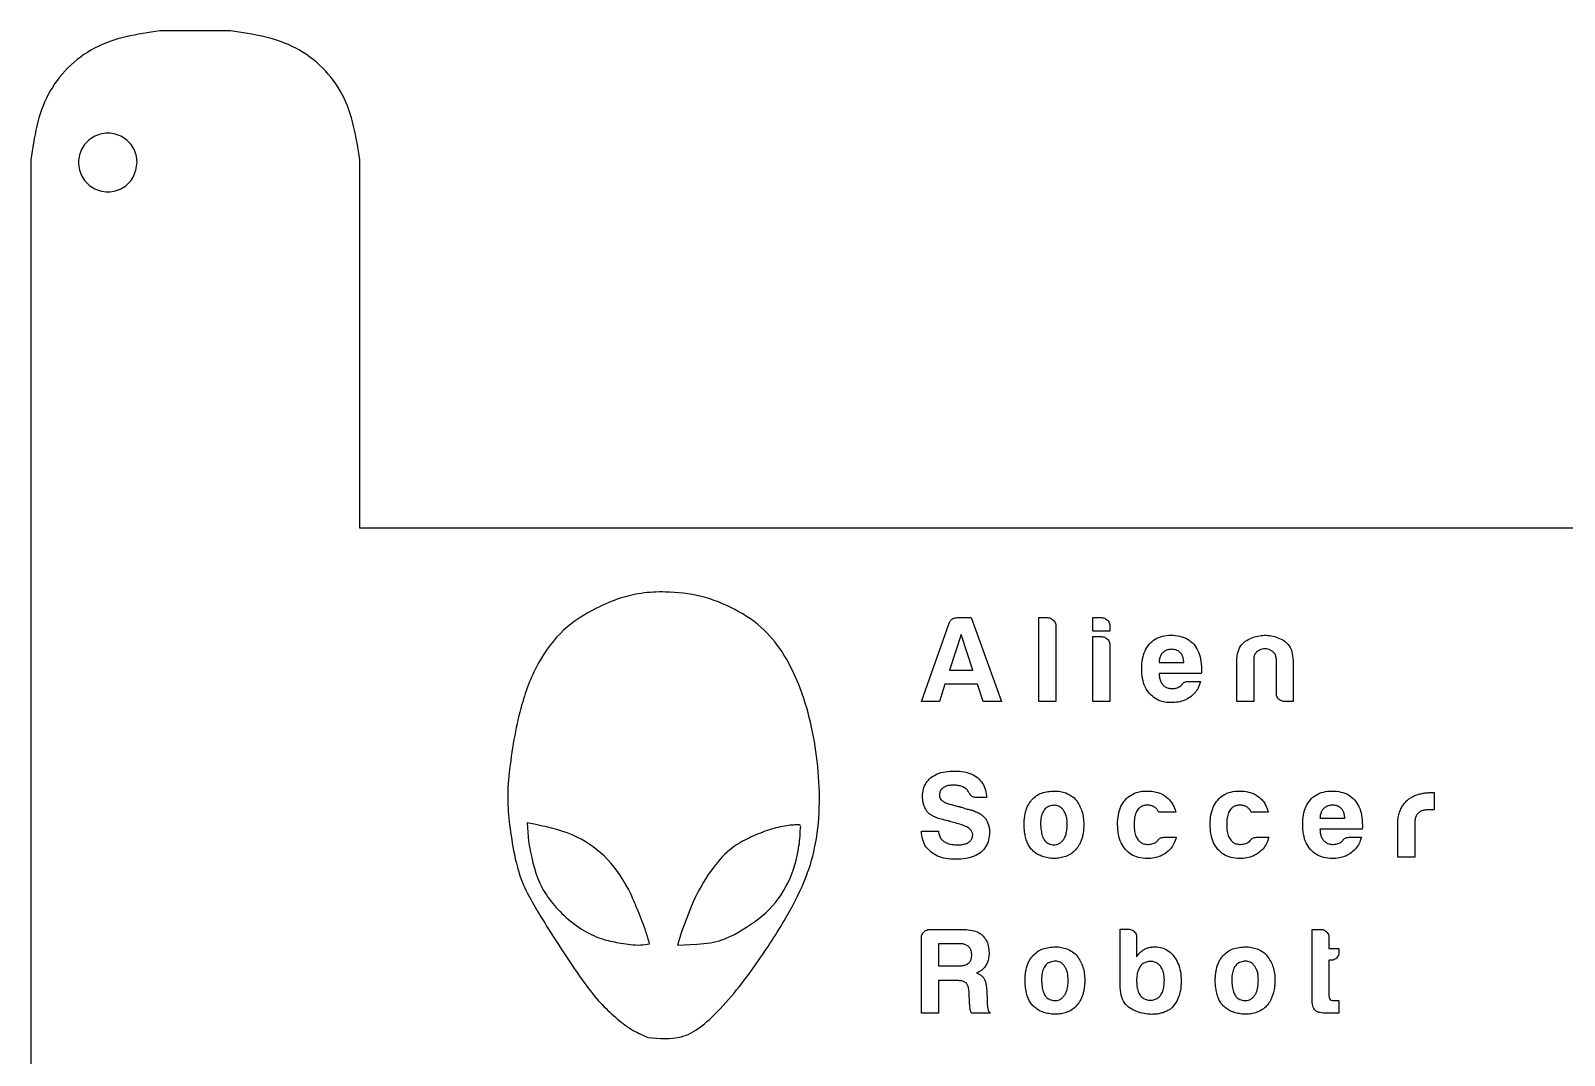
# Model space of a CAD drawing. Extents: x 0 to 191, y 0 to 98.
# Drawn here: x 0.1 to 95.5, y 34.1 to 97.8 of the extents above; entities that cross this region are included whole.
import ezdxf

# ---------------------------------------------------------------- set-up
doc = ezdxf.new("R2010")
doc.units = 0
doc.layers.add('Capa_1', color=7, linetype='CONTINUOUS')

msp = doc.modelspace()

# ---------------------------------------------------------------- linework, layer by layer
at = {"layer": 'Capa_1', "color": 7}
for p, q in [((12.525054, 97.844363), (8.105961, 97.844363)), ((8.105961, 97.844363), (8.105961, 97.844363)), ((0.071448, 89.810399), (0.071448, 8.105962)), ((20.559017, 66.87819), (20.559017, 89.810399)), ((6.698661, 89.640106), (6.698661, 89.640106)), ((170.53367, 66.87819), (20.559017, 66.87819)), ((57.761524, 61.304439), (58.610394, 61.304439)), ((57.761524, 61.304439), (57.761524, 61.304439)), ((58.610394, 61.304439), (60.505198, 56.089943)), ((62.825208, 61.304439), (63.37091, 61.304439)), ((62.825208, 56.089943), (62.825208, 61.304439)), ((62.825208, 61.304439), (62.825208, 61.304439)), ((66.191151, 61.304439), (66.736854, 61.304439)), ((66.191151, 60.470726), (66.191151, 61.304439)), ((66.191151, 61.304439), (66.191151, 61.304439)), ((55.518077, 56.089943), (57.246138, 60.955796)), ((58.00406, 60.258507), (57.276454, 58.045379)), ((58.731663, 58.045379), (58.00406, 60.258507)), ((58.00406, 60.258507), (58.00406, 60.258507)), ((63.886299, 60.804211), (63.886299, 56.089943)), ((67.252239, 60.470726), (66.191151, 60.470726)), ((67.252239, 60.789053), (67.252239, 60.470726)), ((66.191151, 60.12208), (66.736854, 60.12208)), ((66.191151, 56.089943), (66.191151, 60.12208)), ((66.191151, 60.12208), (66.191151, 60.12208)), ((67.252239, 59.606695), (67.252239, 56.089943)), ((70.315014, 58.51529), (71.861171, 58.51529)), ((70.315014, 58.51529), (70.315014, 58.51529)), ((75.15132, 56.089943), (75.15132, 58.454655)), ((76.212411, 58.666872), (76.212411, 56.089943)), ((77.622145, 56.605329), (77.622145, 58.666872)), ((78.668075, 58.454655), (78.668075, 56.089943)), ((57.276454, 58.045379), (58.731663, 58.045379)), ((72.937423, 57.833159), (70.315016, 57.833159)), ((72.134023, 57.332932), (72.891945, 57.332932)), ((72.134026, 57.332932), (72.134023, 57.332932)), ((56.988444, 57.166189), (56.654959, 56.089943)), ((59.019673, 57.166189), (56.988444, 57.166189)), ((59.368316, 56.089943), (59.019673, 57.166189)), ((77.622145, 56.605329), (77.622145, 56.605329)), ((56.654959, 56.089943), (55.518077, 56.089943)), ((60.505198, 56.089943), (59.368316, 56.089943)), ((63.886299, 56.089943), (62.825208, 56.089943)), ((67.252239, 56.089943), (66.191151, 56.089943)), ((76.212411, 56.089943), (75.15132, 56.089943)), ((78.668075, 56.089943), (78.137531, 56.089943)), ((78.668075, 56.089943), (78.668075, 56.089943)), ((58.473968, 50.420689), (58.473968, 50.420689)), ((59.580533, 50.102365), (58.974199, 50.102365)), ((87.445572, 50.420691), (87.445572, 49.344446)), ((63.234487, 49.420239), (63.234487, 49.420236)), ((71.360173, 49.192861), (70.299082, 49.192861)), ((77.121144, 49.192861), (76.060053, 49.192861)), ((80.3355, 48.813902), (81.88166, 48.813902)), ((80.3355, 48.813902), (80.3355, 48.813902)), ((87.445572, 49.344446), (87.096926, 49.344446)), ((31.521605, 48.427946), (30.988098, 48.522521)), ((30.988098, 48.522521), (31.067924, 47.378494)), ((55.518077, 48.010505), (56.579168, 48.010505)), ((55.518077, 48.010502), (55.518077, 48.010505)), ((57.352248, 48.601682), (57.321929, 48.616837)), ((82.957912, 48.13177), (80.335503, 48.13177)), ((85.171809, 46.388554), (85.171809, 48.34399)), ((86.232897, 48.465256), (86.232897, 46.388554)), ((70.632567, 47.631543), (71.390489, 47.631543)), ((70.632567, 47.631543), (70.632567, 47.631543)), ((76.393538, 47.631543), (77.15146, 47.631543)), ((76.393538, 47.631543), (76.393538, 47.631543)), ((82.154512, 47.631543), (82.912431, 47.631543)), ((82.154515, 47.631543), (82.154512, 47.631543)), ((62.506881, 46.752361), (62.506881, 46.752356)), ((86.232897, 46.388554), (85.171809, 46.388554)), ((85.171809, 46.388554), (85.171809, 46.388554)), ((40.594239, 41.757386), (40.343005, 40.908976)), ((43.840139, 41.556763), (43.840139, 41.556763)), ((55.518077, 36.687165), (55.518077, 41.355956)), ((56.063782, 41.901661), (58.049534, 41.901661)), ((67.888893, 38.44554), (67.888893, 41.916819)), ((67.888893, 41.916819), (68.404279, 41.916819)), ((68.919665, 41.401434), (68.919665, 40.188759)), ((68.919665, 41.401434), (68.919665, 41.401434)), ((79.85043, 37.445082), (79.85043, 41.901658)), ((79.85043, 41.901658), (80.396135, 41.901658)), ((80.896363, 41.386273), (80.896363, 40.704142)), ((38.602498, 41.000475), (38.602498, 41.000475)), ((40.343005, 40.908976), (41.563182, 40.980282)), ((57.913108, 41.007313), (56.594326, 41.007313)), ((56.594326, 41.007313), (56.594326, 39.627898)), ((80.896363, 40.704142), (81.517859, 40.704142)), ((81.517859, 40.704142), (81.517859, 40.491925)), ((56.594326, 39.627898), (57.852475, 39.627898)), ((56.594326, 39.627898), (56.594326, 39.627898)), ((63.29512, 39.71885), (63.29512, 39.718847)), ((75.135389, 39.71885), (75.135389, 39.718847)), ((81.002473, 39.976539), (80.896363, 39.976539)), ((80.896363, 39.976539), (80.896363, 37.733092)), ((57.731207, 38.718392), (56.594326, 38.718392)), ((56.594326, 38.718392), (56.594326, 36.687165)), ((70.647725, 38.73355), (70.647725, 38.73355)), ((58.519443, 37.338977), (58.504287, 37.899838)), ((59.595692, 38.051422), (59.626011, 37.429926)), ((81.199532, 37.475398), (81.517859, 37.475398)), ((81.517859, 37.475398), (81.517859, 36.687163)), ((56.594326, 36.687165), (55.518077, 36.687165)), ((55.518077, 36.687165), (55.518077, 36.687165)), ((59.823067, 36.687165), (58.640711, 36.687165)), ((62.567514, 37.050973), (62.567514, 37.050967)), ((74.407786, 37.050973), (74.407786, 37.050967)), ((81.517859, 36.687163), (81.517859, 36.687165)), ((38.491483, 35.175442), (38.491483, 35.175442))]:
    msp.add_line(p, q, dxfattribs=at)
for points, knots in [([(8.105961, 97.844363), (6.695918, 97.625136), (3.920787, 97.193672), (0.722255, 93.995528), (0.290712, 91.220416), (0.071448, 89.810399)], [0, 0, 0, 0, 4.205946, 8.277792, 12.483636, 12.483636, 12.483636, 12.483636]), ([(20.559017, 89.810399), (20.339798, 91.220406), (19.908353, 93.995446), (16.710101, 97.193698), (13.935061, 97.625144), (12.525054, 97.844363)], [0, 0, 0, 0, 4.205807, 8.277466, 12.483274, 12.483274, 12.483274, 12.483274]), ([(6.698661, 89.640106), (6.648539, 89.318632), (6.549781, 88.68522), (5.823777, 87.987907), (4.876705, 87.729448), (3.919804, 87.988115), (3.222704, 88.684407), (3.008648, 89.482072), (3.093534, 90.117319), (3.277609, 90.562391), (3.570676, 90.944476), (3.95282, 91.237517), (4.397631, 91.421757), (4.875043, 91.484787), (5.352503, 91.421758), (5.797171, 91.237513), (6.179841, 90.944492), (6.470949, 90.562335), (6.662292, 90.117529), (6.686504, 89.799687), (6.698661, 89.640106)], [0, 0, 0, 0, 0.953491, 1.878702, 2.832193, 3.785684, 4.710894, 5.664385, 6.141761, 6.615186, 7.092562, 7.569937, 8.043363, 8.520738, 8.998114, 9.471539, 9.948915, 10.42629, 10.899716, 11.377091, 11.377091, 11.377091, 11.377091]), ([(38.491483, 35.175442), (38.184864, 35.310819), (37.503712, 35.611556), (36.564406, 36.318475), (35.21423, 37.588599), (33.668722, 39.776101), (31.981077, 42.415967), (30.620465, 44.704649), (30.137127, 46.690399), (29.871618, 48.340625), (29.716986, 50.12054), (29.87783, 51.98836), (30.171713, 53.937563), (30.680144, 56.201339), (31.554817, 58.502765), (33.142119, 60.632612), (35.020202, 61.811225), (36.678002, 62.524318), (38.129867, 62.872437), (39.833857, 62.942521), (41.840503, 62.719684), (43.9472, 61.887308), (46.32438, 60.276289), (48.215663, 56.910614), (49.202154, 52.328357), (49.259755, 48.198499), (48.363143, 44.996711), (47.114617, 42.574078), (45.275022, 39.72695), (43.26347, 37.076757), (40.864435, 34.948182), (39.209812, 35.106647), (38.491483, 35.175442)], [0, 0, 0, 0, 1.002849, 2.227818, 3.501117, 6.556039, 10.203843, 12.949324, 14.453291, 16.299753, 17.968472, 19.795006, 21.90645, 23.881412, 26.749029, 29.234016, 31.69515, 33.299338, 34.640152, 36.145885, 38.397833, 40.640583, 42.88272, 46.883423, 51.792311, 56.911952, 59.059097, 61.702119, 65.061417, 69.171284, 71.891928, 73.979213, 73.979213, 73.979213, 73.979213]), ([(57.246138, 60.955796), (57.279768, 61.024564), (57.344159, 61.156235), (57.537761, 61.286718), (57.684517, 61.29834), (57.761524, 61.304439)], [0, 0, 0, 0, 0.226752, 0.434163, 0.663155, 0.663155, 0.663155, 0.663155]), ([(63.37091, 61.304439), (63.416267, 61.301322), (63.505504, 61.295188), (63.632668, 61.242073), (63.700244, 61.182992), (63.734715, 61.152855)], [0, 0, 0, 0, 0.135791, 0.267165, 0.403954, 0.403954, 0.403954, 0.403954]), ([(63.734715, 61.152855), (63.76491, 61.121322), (63.824481, 61.059112), (63.8774, 60.936155), (63.883277, 60.849016), (63.886299, 60.804211)], [0, 0, 0, 0, 0.130256, 0.25698, 0.391099, 0.391099, 0.391099, 0.391099]), ([(66.736854, 61.304439), (66.782292, 61.301404), (66.87169, 61.295433), (66.997651, 61.241116), (67.104415, 61.156615), (67.188916, 61.049851), (67.243233, 60.92389), (67.249204, 60.834492), (67.252239, 60.789053)], [0, 0, 0, 0, 0.13579, 0.267162, 0.403952, 0.540741, 0.672114, 0.807903, 0.807903, 0.807903, 0.807903]), ([(69.723834, 56.575013), (69.62546, 56.709232), (69.418926, 56.991022), (69.269039, 57.536994), (69.223273, 58.127405), (69.266604, 58.715236), (69.420499, 59.237609), (69.68833, 59.666385), (70.062359, 59.987591), (70.534833, 60.178998), (71.067205, 60.231075), (71.602054, 60.178592), (72.101335, 60.001537), (72.346989, 59.777328), (72.467508, 59.66733)], [0, 0, 0, 0, 0.49567, 1.040647, 1.66783, 2.269699, 2.798702, 3.285573, 3.765852, 4.252865, 4.790402, 5.354532, 5.858421, 6.343727, 6.343727, 6.343727, 6.343727]), ([(75.681867, 59.834073), (75.804849, 59.904325), (76.049227, 60.043923), (76.456761, 60.1727), (76.737654, 60.199507), (76.879381, 60.213032)], [0, 0, 0, 0, 0.424148, 0.842829, 1.269219, 1.269219, 1.269219, 1.269219]), ([(76.879381, 60.213032), (77.024613, 60.206068), (77.312026, 60.192287), (77.726974, 60.066621), (78.12246, 59.884212), (78.461842, 59.554399), (78.642716, 59.044704), (78.659021, 58.665305), (78.668075, 58.454655)], [0, 0, 0, 0, 0.434587, 0.860044, 1.291645, 1.732299, 2.238035, 2.869351, 2.869351, 2.869351, 2.869351]), ([(66.736854, 60.12208), (66.782292, 60.119045), (66.87169, 60.113074), (66.997651, 60.058758), (67.104416, 59.974259), (67.188916, 59.867495), (67.243233, 59.741533), (67.249204, 59.652133), (67.252239, 59.606695)], [0, 0, 0, 0, 0.13579, 0.267162, 0.40395, 0.54074, 0.672113, 0.807905, 0.807905, 0.807905, 0.807905]), ([(71.861171, 58.51529), (71.852045, 58.598973), (71.835165, 58.753762), (71.765141, 58.962077), (71.655961, 59.129589), (71.501211, 59.250153), (71.305635, 59.321116), (71.093143, 59.340722), (70.882167, 59.320448), (70.692942, 59.247741), (70.534075, 59.126776), (70.411756, 58.960318), (70.334704, 58.750287), (70.321845, 58.59682), (70.315014, 58.51529)], [0, 0, 0, 0, 0.25201, 0.466143, 0.652998, 0.843708, 1.043598, 1.268845, 1.479021, 1.674192, 1.868899, 2.070004, 2.285859, 2.530495, 2.530495, 2.530495, 2.530495]), ([(72.467508, 59.66733), (72.565759, 59.530766), (72.770812, 59.245752), (72.922134, 58.701093), (72.953023, 58.299926), (72.952563, 58.068397), (72.952582, 58.033027), (72.952575, 58.001587), (72.952585, 57.975199), (72.952562, 57.95499), (72.952651, 57.928587), (72.951613, 57.897088), (72.947841, 57.861036), (72.94054, 57.841502), (72.937423, 57.833159)], [0, 0, 0, 0, 0.501339, 1.046317, 1.666788, 1.705526, 1.740896, 1.772898, 1.799846, 1.820057, 1.833531, 1.879037, 1.914766, 1.941397, 1.941397, 1.941397, 1.941397]), ([(75.15132, 58.454655), (75.160459, 58.65879), (75.176929, 59.026652), (75.341595, 59.531689), (75.574021, 59.738235), (75.681867, 59.834073)], [0, 0, 0, 0, 0.614226, 1.106869, 1.533339, 1.533339, 1.533339, 1.533339]), ([(77.394767, 59.197419), (77.346707, 59.230791), (77.251635, 59.296809), (77.084284, 59.352263), (76.909797, 59.370087), (76.734719, 59.352706), (76.569104, 59.295079), (76.41865, 59.203547), (76.294668, 59.066922), (76.222938, 58.87887), (76.216094, 58.741039), (76.212411, 58.666872)], [0, 0, 0, 0, 0.174783, 0.345759, 0.5219, 0.69804, 0.869016, 1.0438, 1.221576, 1.412048, 1.633945, 1.633945, 1.633945, 1.633945]), ([(77.622145, 58.666872), (77.618041, 58.74094), (77.610381, 58.879179), (77.534245, 59.070748), (77.440517, 59.15587), (77.394767, 59.197419)], [0, 0, 0, 0, 0.222082, 0.414488, 0.597958, 0.597958, 0.597958, 0.597958]), ([(70.315016, 57.833159), (70.321994, 57.737408), (70.334891, 57.560407), (70.406075, 57.316442), (70.498947, 57.193421), (70.542392, 57.135873)], [0, 0, 0, 0, 0.288108, 0.532582, 0.747464, 0.747464, 0.747464, 0.747464]), ([(70.542392, 57.135873), (70.590686, 57.086961), (70.689387, 56.986997), (70.900815, 56.908169), (71.107513, 56.887658), (71.292781, 56.901109), (71.443841, 56.931994), (71.538009, 56.987131), (71.601742, 57.010114), (71.62739, 57.02555), (71.65272, 57.047841), (71.679375, 57.075199), (71.708722, 57.106191), (71.742082, 57.13244), (71.758244, 57.175894), (71.798113, 57.21378), (71.84845, 57.264354), (71.927214, 57.303535), (72.02524, 57.329048), (72.096217, 57.331582), (72.134026, 57.332932)], [0, 0, 0, 0, 0.204074, 0.417073, 0.659427, 0.823225, 0.973964, 1.116421, 1.147386, 1.176849, 1.205532, 1.248406, 1.291281, 1.334155, 1.372598, 1.42631, 1.49667, 1.586332, 1.685604, 1.798764, 1.798764, 1.798764, 1.798764]), ([(72.891945, 57.332932), (72.849546, 57.200341), (72.767792, 56.944686), (72.550901, 56.606831), (72.353165, 56.443592), (72.255291, 56.362793)], [0, 0, 0, 0, 0.416733, 0.803529, 1.18262, 1.18262, 1.18262, 1.18262]), ([(72.255291, 56.362793), (72.144642, 56.292408), (71.91786, 56.14815), (71.509739, 56.037518), (71.043793, 55.999087), (70.551489, 56.049593), (70.072464, 56.235311), (69.839504, 56.462306), (69.723834, 56.575013)], [0, 0, 0, 0, 0.391494, 0.802391, 1.252079, 1.789616, 2.276629, 2.756909, 2.756909, 2.756909, 2.756909]), ([(77.758571, 56.226367), (77.731258, 56.261615), (77.676406, 56.332404), (77.630158, 56.464462), (77.624877, 56.557294), (77.622145, 56.605329)], [0, 0, 0, 0, 0.133154, 0.267411, 0.411375, 0.411375, 0.411375, 0.411375]), ([(78.137531, 56.089943), (78.089496, 56.092676), (77.996664, 56.097956), (77.864607, 56.144203), (77.793819, 56.199054), (77.758571, 56.226367)], [0, 0, 0, 0, 0.143964, 0.27822, 0.411371, 0.411371, 0.411371, 0.411371]), ([(56.109256, 51.345353), (56.237768, 51.428632), (56.512255, 51.606507), (57.033437, 51.728821), (57.598183, 51.768687), (58.155625, 51.728267), (58.652283, 51.597755), (58.911699, 51.416315), (59.034831, 51.330195)], [0, 0, 0, 0, 0.456465, 0.974963, 1.581323, 2.152556, 2.648143, 3.095906, 3.095906, 3.095906, 3.095906]), ([(55.745455, 49.480869), (55.714694, 49.546175), (55.650035, 49.683445), (55.603984, 49.921211), (55.584302, 50.243535), (55.626859, 50.629826), (55.800044, 51.045114), (56.005957, 51.245051), (56.109256, 51.345353)], [0, 0, 0, 0, 0.215849, 0.453706, 0.720354, 1.183712, 1.609018, 2.03717, 2.03717, 2.03717, 2.03717]), ([(56.867178, 50.708699), (56.821574, 50.669337), (56.731547, 50.591633), (56.656125, 50.423116), (56.620383, 50.212276), (56.729897, 49.941243), (57.075749, 49.748301), (57.354506, 49.675444), (57.51899, 49.632453)], [0, 0, 0, 0, 0.178644, 0.352655, 0.541308, 0.809037, 1.165036, 1.677465, 1.677465, 1.677465, 1.677465]), ([(58.974199, 50.102365), (58.902471, 50.108207), (58.764339, 50.119459), (58.580108, 50.237436), (58.49012, 50.390352), (58.419927, 50.518566), (58.347215, 50.604782), (58.234706, 50.707806), (58.052816, 50.799228), (57.799907, 50.863952), (57.524306, 50.881291), (57.261408, 50.865301), (57.033912, 50.818264), (56.919072, 50.7428), (56.867178, 50.708699)], [0, 0, 0, 0, 0.213485, 0.411127, 0.626515, 0.7383, 0.849577, 0.962875, 1.194215, 1.450367, 1.742566, 2.017727, 2.241994, 2.42688, 2.42688, 2.42688, 2.42688]), ([(59.034831, 51.330195), (59.138447, 51.220308), (59.345027, 51.001224), (59.532835, 50.57019), (59.564282, 50.261763), (59.580533, 50.102365)], [0, 0, 0, 0, 0.450708, 0.898586, 1.377632, 1.377632, 1.377632, 1.377632]), ([(62.021812, 49.268652), (62.0509, 49.355442), (62.107305, 49.523733), (62.228663, 49.755291), (62.334071, 49.886584), (62.385613, 49.950783)], [0, 0, 0, 0, 0.274413, 0.532106, 0.778684, 0.778684, 0.778684, 0.778684]), ([(62.385613, 49.950783), (62.477293, 50.043092), (62.659055, 50.226102), (63.012591, 50.409354), (63.269711, 50.456971), (63.40123, 50.481327)], [0, 0, 0, 0, 0.38872, 0.770667, 1.170609, 1.170609, 1.170609, 1.170609]), ([(63.40123, 50.481327), (63.534586, 50.495572), (63.792386, 50.52311), (64.173468, 50.495525), (64.408212, 50.424897), (64.522953, 50.390375)], [0, 0, 0, 0, 0.402, 0.777135, 1.135818, 1.135818, 1.135818, 1.135818]), ([(64.522953, 50.390375), (64.643314, 50.333464), (64.880482, 50.221322), (65.175563, 49.946999), (65.305642, 49.718429), (65.371824, 49.602137)], [0, 0, 0, 0, 0.397886, 0.784021, 1.183957, 1.183957, 1.183957, 1.183957]), ([(68.222378, 46.873624), (68.124004, 47.007843), (67.91747, 47.289633), (67.767583, 47.835605), (67.721817, 48.426017), (67.765148, 49.013847), (67.919043, 49.53622), (68.186874, 49.964996), (68.560903, 50.286202), (69.033377, 50.477609), (69.565749, 50.529686), (70.100598, 50.477203), (70.599879, 50.300148), (70.845533, 50.075939), (70.966052, 49.965941)], [0, 0, 0, 0, 0.49567, 1.040647, 1.66783, 2.269699, 2.798702, 3.285573, 3.765852, 4.252865, 4.790402, 5.354532, 5.858421, 6.343727, 6.343727, 6.343727, 6.343727]), ([(70.966052, 49.965941), (71.023375, 49.889432), (71.138582, 49.735666), (71.271025, 49.474267), (71.330171, 49.287565), (71.360173, 49.192861)], [0, 0, 0, 0, 0.28645, 0.575699, 0.873453, 0.873453, 0.873453, 0.873453]), ([(73.983349, 46.873624), (73.884975, 47.007843), (73.678442, 47.289633), (73.528554, 47.835605), (73.482788, 48.426017), (73.526119, 49.013847), (73.680014, 49.53622), (73.947845, 49.964996), (74.321875, 50.286202), (74.79435, 50.477609), (75.326722, 50.529686), (75.861571, 50.477203), (76.360851, 50.300148), (76.606504, 50.075939), (76.727023, 49.965941)], [0, 0, 0, 0, 0.49567, 1.040647, 1.66783, 2.269699, 2.798702, 3.285573, 3.765852, 4.252866, 4.790405, 5.354533, 5.858422, 6.343727, 6.343727, 6.343727, 6.343727]), ([(76.727023, 49.965941), (76.784347, 49.889432), (76.899553, 49.735666), (77.031997, 49.474267), (77.091143, 49.287565), (77.121144, 49.192861)], [0, 0, 0, 0, 0.28645, 0.575699, 0.873453, 0.873453, 0.873453, 0.873453]), ([(79.744323, 46.873624), (79.645949, 47.007843), (79.439416, 47.289633), (79.289528, 47.835605), (79.243762, 48.426017), (79.287093, 49.013847), (79.440988, 49.53622), (79.708819, 49.964996), (80.082848, 50.286202), (80.555323, 50.477609), (81.087694, 50.529686), (81.622543, 50.477203), (82.121824, 50.300148), (82.367478, 50.075939), (82.487997, 49.965941)], [0, 0, 0, 0, 0.49567, 1.040647, 1.66783, 2.269699, 2.798702, 3.285573, 3.765852, 4.252865, 4.790402, 5.354532, 5.858421, 6.343727, 6.343727, 6.343727, 6.343727]), ([(82.487997, 49.965941), (82.586248, 49.829378), (82.791301, 49.544363), (82.942623, 48.999704), (82.973512, 48.598537), (82.973052, 48.367008), (82.973071, 48.331638), (82.973064, 48.300198), (82.973074, 48.27381), (82.973051, 48.253601), (82.97314, 48.227198), (82.972102, 48.195699), (82.96833, 48.159647), (82.961029, 48.140113), (82.957912, 48.13177)], [0, 0, 0, 0, 0.501339, 1.046317, 1.666788, 1.705526, 1.740896, 1.772898, 1.799846, 1.820057, 1.833531, 1.879037, 1.914766, 1.941397, 1.941397, 1.941397, 1.941397]), ([(85.338552, 49.329287), (85.380793, 49.415615), (85.462782, 49.583176), (85.627381, 49.803246), (85.814888, 49.983425), (86.024176, 50.124476), (86.248392, 50.236581), (86.493798, 50.320921), (86.754173, 50.376976), (87.022864, 50.413105), (87.210814, 50.420824), (87.317006, 50.420684), (87.34227, 50.420694), (87.369779, 50.420691), (87.397288, 50.420692), (87.422553, 50.420691), (87.438273, 50.420691), (87.445572, 50.420691)], [0, 0, 0, 0, 0.287812, 0.558645, 0.819533, 1.064325, 1.31289, 1.56963, 1.840551, 2.110675, 2.382099, 2.403994, 2.429258, 2.45789, 2.486522, 2.511787, 2.533684, 2.533684, 2.533684, 2.533684]), ([(56.169889, 48.995799), (56.107045, 49.035585), (55.983497, 49.113802), (55.836326, 49.281593), (55.775982, 49.413925), (55.745455, 49.480869)], [0, 0, 0, 0, 0.222425, 0.437273, 0.657236, 0.657236, 0.657236, 0.657236]), ([(57.200663, 48.647156), (57.047674, 48.682889), (56.777073, 48.746092), (56.42615, 48.852003), (56.245178, 48.953552), (56.169889, 48.995799)], [0, 0, 0, 0, 0.471815, 0.834528, 1.092926, 1.092926, 1.092926, 1.092926]), ([(57.51899, 49.632453), (57.57111, 49.617557), (57.66486, 49.590763), (57.791036, 49.558909), (57.865871, 49.546725), (57.89795, 49.541502)], [0, 0, 0, 0, 0.162643, 0.29255, 0.390019, 0.390019, 0.390019, 0.390019]), ([(57.89795, 49.541502), (57.955752, 49.522339), (58.065629, 49.485913), (58.222233, 49.43526), (58.321238, 49.404434), (58.367861, 49.389917)], [0, 0, 0, 0, 0.182687, 0.347273, 0.493765, 0.493765, 0.493765, 0.493765]), ([(58.367861, 49.389917), (58.411667, 49.380441), (58.492612, 49.362931), (58.603829, 49.337869), (58.671048, 49.321503), (58.701346, 49.314126)], [0, 0, 0, 0, 0.134456, 0.248453, 0.342002, 0.342002, 0.342002, 0.342002]), ([(58.701346, 49.314126), (58.748506, 49.293915), (58.842825, 49.253492), (58.984304, 49.192858), (59.078623, 49.152437), (59.125783, 49.132226)], [0, 0, 0, 0, 0.153924, 0.307848, 0.461773, 0.461773, 0.461773, 0.461773]), ([(59.125783, 49.132226), (59.18964, 49.08993), (59.315141, 49.006805), (59.475345, 48.847638), (59.555663, 48.723955), (59.595692, 48.662314)], [0, 0, 0, 0, 0.229468, 0.450986, 0.671064, 0.671064, 0.671064, 0.671064]), ([(62.506881, 46.752356), (62.439843, 46.817172), (62.304027, 46.948487), (62.152613, 47.198861), (62.042838, 47.484703), (61.971865, 47.796181), (61.925517, 48.120737), (61.911212, 48.431013), (61.923789, 48.723894), (61.958327, 48.998036), (62.000549, 49.178012), (62.021812, 49.268652)], [0, 0, 0, 0, 0.278775, 0.564783, 0.868793, 1.19438, 1.520942, 1.851406, 2.124513, 2.399647, 2.678794, 2.678794, 2.678794, 2.678794]), ([(63.234487, 49.420236), (63.170537, 49.332899), (63.034749, 49.14745), (62.948731, 48.779256), (62.937063, 48.378781), (62.977125, 47.991977), (63.049534, 47.660299), (63.156728, 47.493253), (63.204168, 47.419326)], [0, 0, 0, 0, 0.321911, 0.683531, 1.110053, 1.52149, 1.851203, 2.112964, 2.112964, 2.112964, 2.112964]), ([(63.567972, 49.586982), (63.52156, 49.573068), (63.435478, 49.547261), (63.320709, 49.493307), (63.261741, 49.443335), (63.234487, 49.420239)], [0, 0, 0, 0, 0.145405, 0.269687, 0.376489, 0.376489, 0.376489, 0.376489]), ([(64.416843, 49.238338), (64.37982, 49.293494), (64.310124, 49.397326), (64.175581, 49.518363), (64.026918, 49.592626), (63.873054, 49.625595), (63.717252, 49.627584), (63.61813, 49.600624), (63.567972, 49.586982)], [0, 0, 0, 0, 0.198751, 0.37415, 0.536095, 0.691376, 0.842959, 0.998241, 0.998241, 0.998241, 0.998241]), ([(64.598744, 48.419784), (64.595193, 48.531012), (64.588671, 48.735295), (64.53506, 49.016897), (64.453912, 49.168902), (64.416843, 49.238338)], [0, 0, 0, 0, 0.334097, 0.613604, 0.848655, 0.848655, 0.848655, 0.848655]), ([(65.371824, 49.602137), (65.423827, 49.486284), (65.530356, 49.248961), (65.61183, 48.852494), (65.63533, 48.474516), (65.622493, 48.13583), (65.588836, 47.856385), (65.529593, 47.606516), (65.450794, 47.384763), (65.361725, 47.185342), (65.286745, 47.067112), (65.250556, 47.010047)], [0, 0, 0, 0, 0.38001, 0.778445, 1.205526, 1.513973, 1.794119, 2.048627, 2.282473, 2.499509, 2.701994, 2.701994, 2.701994, 2.701994]), ([(69.040933, 49.420236), (68.985188, 49.340747), (68.86274, 49.166139), (68.784575, 48.815628), (68.759035, 48.420296), (68.784428, 48.02683), (68.861876, 47.680328), (68.985145, 47.51108), (69.040933, 47.434484)], [0, 0, 0, 0, 0.28887, 0.634535, 1.056692, 1.477169, 1.817961, 2.099697, 2.099697, 2.099697, 2.099697]), ([(70.299082, 49.192861), (70.282779, 49.224035), (70.252401, 49.28212), (70.202197, 49.35885), (70.123913, 49.449729), (70.000243, 49.54925), (69.804063, 49.619541), (69.591576, 49.639523), (69.381217, 49.618547), (69.189723, 49.548086), (69.09049, 49.462819), (69.040933, 49.420236)], [0, 0, 0, 0, 0.105519, 0.196609, 0.27425, 0.46496, 0.664849, 0.890094, 1.100271, 1.295443, 1.490151, 1.490151, 1.490151, 1.490151]), ([(74.801904, 49.420236), (74.74616, 49.340747), (74.623711, 49.166139), (74.545546, 48.815628), (74.520007, 48.420296), (74.545399, 48.02683), (74.622847, 47.680328), (74.746116, 47.51108), (74.801904, 47.434484)], [0, 0, 0, 0, 0.28887, 0.634535, 1.056692, 1.477169, 1.817961, 2.099697, 2.099697, 2.099697, 2.099697]), ([(76.060053, 49.192861), (76.04375, 49.224035), (76.013372, 49.28212), (75.963168, 49.35885), (75.884884, 49.449729), (75.761214, 49.54925), (75.565034, 49.619541), (75.352547, 49.639523), (75.142189, 49.618547), (74.950694, 49.548086), (74.851461, 49.462819), (74.801904, 49.420236)], [0, 0, 0, 0, 0.105519, 0.196609, 0.27425, 0.46496, 0.664849, 0.890094, 1.100271, 1.295443, 1.490151, 1.490151, 1.490151, 1.490151]), ([(81.88166, 48.813902), (81.872534, 48.897584), (81.855654, 49.052373), (81.78563, 49.260688), (81.67645, 49.4282), (81.5217, 49.548764), (81.326124, 49.619727), (81.113632, 49.639333), (80.902656, 49.619059), (80.713431, 49.546352), (80.554564, 49.425387), (80.432245, 49.258929), (80.355192, 49.048898), (80.342332, 48.895431), (80.3355, 48.813902)], [0, 0, 0, 0, 0.25201, 0.466143, 0.652998, 0.843708, 1.043598, 1.268845, 1.479021, 1.674192, 1.868899, 2.070004, 2.28586, 2.530496, 2.530496, 2.530496, 2.530496]), ([(85.171809, 48.34399), (85.175202, 48.468189), (85.181626, 48.703394), (85.233424, 49.036455), (85.304779, 49.235214), (85.338552, 49.329287)], [0, 0, 0, 0, 0.372683, 0.705786, 1.005122, 1.005122, 1.005122, 1.005122]), ([(87.096926, 49.344446), (87.007103, 49.340787), (86.840935, 49.33402), (86.614601, 49.263621), (86.435599, 49.141071), (86.312937, 48.960042), (86.243218, 48.728396), (86.236529, 48.557859), (86.232897, 48.465256)], [0, 0, 0, 0, 0.268834, 0.49733, 0.701544, 0.907136, 1.140443, 1.417668, 1.417668, 1.417668, 1.417668]), ([(38.602498, 41.000475), (38.529445, 41.251134), (38.327598, 41.943715), (37.914086, 42.973057), (37.262059, 44.55562), (36.145351, 46.300374), (34.047192, 47.85876), (32.398355, 48.230355), (31.521605, 48.427946)], [0, 0, 0, 0, 0.782961, 2.163351, 3.323058, 5.921034, 8.273104, 10.944022, 10.944022, 10.944022, 10.944022]), ([(43.840139, 41.556763), (44.542969, 41.972034), (45.921978, 42.786828), (47.358006, 44.784567), (47.835938, 46.491222), (47.976534, 47.665897), (47.968861, 48.047099), (48.039395, 48.401614), (47.744215, 48.40887), (47.445144, 48.393135), (46.788251, 48.313569), (45.885637, 48.073134), (44.795926, 47.608776), (43.570957, 46.95233), (42.428392, 45.655567), (41.363688, 43.882955), (40.854415, 42.47611), (40.594239, 41.757386)], [0, 0, 0, 0, 2.429753, 4.767375, 7.139551, 7.749454, 8.209709, 8.422743, 8.582818, 8.933514, 9.405153, 10.518506, 11.747261, 12.949845, 14.651959, 16.842133, 19.129703, 19.129703, 19.129703, 19.129703]), ([(56.124415, 46.706878), (56.010811, 46.813963), (55.780066, 47.031466), (55.574615, 47.495172), (55.537613, 47.832434), (55.518077, 48.010502)], [0, 0, 0, 0, 0.464773, 0.944017, 1.480082, 1.480082, 1.480082, 1.480082]), ([(56.579168, 48.010505), (56.596279, 47.918427), (56.628142, 47.746965), (56.744973, 47.518358), (56.868326, 47.420865), (56.927811, 47.373851)], [0, 0, 0, 0, 0.280647, 0.522602, 0.747948, 0.747948, 0.747948, 0.747948]), ([(56.927811, 47.373851), (57.001997, 47.330736), (57.159242, 47.239347), (57.446651, 47.175149), (57.747809, 47.155549), (58.035554, 47.171078), (58.27853, 47.223643), (58.472899, 47.315525), (58.617444, 47.448204), (58.699217, 47.620166), (58.742857, 47.863032), (58.54812, 48.199479), (58.028528, 48.427341), (57.606018, 48.536262), (57.352248, 48.601682)], [0, 0, 0, 0, 0.256126, 0.542892, 0.872169, 1.160775, 1.404674, 1.613319, 1.79917, 1.979944, 2.177169, 2.516122, 3.041322, 3.831177, 3.831177, 3.831177, 3.831177]), ([(57.321929, 48.616837), (57.317437, 48.61796), (57.299472, 48.622452), (57.25905, 48.632558), (57.22312, 48.641542), (57.200663, 48.647156)], [0, 0, 0, 0, 0.013889, 0.055555, 0.124998, 0.124998, 0.124998, 0.124998]), ([(59.595692, 48.662314), (59.629164, 48.59029), (59.696284, 48.445866), (59.75064, 48.209152), (59.773283, 47.877647), (59.727244, 47.470988), (59.546484, 47.017745), (59.326366, 46.800113), (59.216732, 46.691717)], [0, 0, 0, 0, 0.237745, 0.476728, 0.723329, 1.232235, 1.694007, 2.152227, 2.152227, 2.152227, 2.152227]), ([(63.977248, 47.191954), (64.030455, 47.213426), (64.140618, 47.257883), (64.282929, 47.38224), (64.416334, 47.545707), (64.520338, 47.775217), (64.581492, 48.074301), (64.592616, 48.297076), (64.598744, 48.419784)], [0, 0, 0, 0, 0.171043, 0.354133, 0.559041, 0.800901, 1.101234, 1.46952, 1.46952, 1.46952, 1.46952]), ([(80.335503, 48.13177), (80.34248, 48.036019), (80.355377, 47.859018), (80.426562, 47.615053), (80.519435, 47.492032), (80.562881, 47.434484)], [0, 0, 0, 0, 0.288108, 0.532583, 0.747465, 0.747465, 0.747465, 0.747465]), ([(31.067924, 47.378494), (31.232279, 46.478093), (31.558093, 44.693151), (33.315422, 42.530523), (35.202956, 41.329466), (36.860163, 41.035083), (37.817703, 40.876183), (38.410555, 40.970076), (38.602498, 41.000475)], [0, 0, 0, 0, 2.704577, 5.361518, 8.109011, 9.189076, 10.401938, 10.982624, 10.982624, 10.982624, 10.982624]), ([(63.204168, 47.419326), (63.228406, 47.392347), (63.281164, 47.333625), (63.391517, 47.264252), (63.476477, 47.227185), (63.522495, 47.207109)], [0, 0, 0, 0, 0.108384, 0.235911, 0.386603, 0.386603, 0.386603, 0.386603]), ([(63.522495, 47.207109), (63.572619, 47.193292), (63.671584, 47.166012), (63.827119, 47.16065), (63.926986, 47.181473), (63.977248, 47.191954)], [0, 0, 0, 0, 0.155657, 0.307325, 0.461, 0.461, 0.461, 0.461]), ([(65.250556, 47.010047), (65.167061, 46.908404), (65.004763, 46.710828), (64.684958, 46.493096), (64.44574, 46.423448), (64.325891, 46.388554)], [0, 0, 0, 0, 0.393477, 0.76485, 1.137717, 1.137717, 1.137717, 1.137717]), ([(70.753835, 46.661404), (70.643186, 46.591019), (70.416404, 46.446761), (70.008285, 46.336129), (69.542339, 46.297698), (69.050034, 46.348204), (68.571008, 46.533922), (68.338048, 46.760917), (68.222378, 46.873624)], [0, 0, 0, 0, 0.391494, 0.802389, 1.252076, 1.789615, 2.276629, 2.756909, 2.756909, 2.756909, 2.756909]), ([(69.040933, 47.434484), (69.089227, 47.385572), (69.187928, 47.285608), (69.399356, 47.20678), (69.606055, 47.186269), (69.791323, 47.199721), (69.942385, 47.230605), (70.03655, 47.285743), (70.100287, 47.308724), (70.125926, 47.324165), (70.151288, 47.346435), (70.17776, 47.373913), (70.207842, 47.404422), (70.239726, 47.433461), (70.267028, 47.472969), (70.309487, 47.511798), (70.360802, 47.559956), (70.432464, 47.603477), (70.52671, 47.627656), (70.595382, 47.630178), (70.632567, 47.631543)], [0, 0, 0, 0, 0.204074, 0.417073, 0.659427, 0.823225, 0.973965, 1.116423, 1.147387, 1.176849, 1.205532, 1.248407, 1.291282, 1.334157, 1.377295, 1.43446, 1.506076, 1.588399, 1.682793, 1.794274, 1.794274, 1.794274, 1.794274]), ([(71.390489, 47.631543), (71.34809, 47.498953), (71.266336, 47.243297), (71.049445, 46.905443), (70.851709, 46.742203), (70.753835, 46.661404)], [0, 0, 0, 0, 0.416733, 0.803529, 1.18262, 1.18262, 1.18262, 1.18262]), ([(76.514806, 46.661404), (76.404157, 46.591019), (76.177375, 46.446761), (75.769256, 46.336129), (75.30331, 46.297698), (74.811005, 46.348204), (74.331979, 46.533922), (74.099019, 46.760917), (73.983349, 46.873624)], [0, 0, 0, 0, 0.391494, 0.802389, 1.252076, 1.789615, 2.276629, 2.756909, 2.756909, 2.756909, 2.756909]), ([(74.801904, 47.434484), (74.850199, 47.385572), (74.9489, 47.285608), (75.160328, 47.20678), (75.367027, 47.186269), (75.552295, 47.199721), (75.703357, 47.230605), (75.797521, 47.285743), (75.861258, 47.308724), (75.886897, 47.324165), (75.912259, 47.346435), (75.938731, 47.373913), (75.968813, 47.404422), (76.000697, 47.433461), (76.028, 47.472969), (76.070459, 47.511798), (76.121775, 47.559955), (76.193436, 47.603477), (76.287681, 47.627656), (76.356353, 47.630178), (76.393538, 47.631543)], [0, 0, 0, 0, 0.204075, 0.417074, 0.659426, 0.823226, 0.973966, 1.116423, 1.147387, 1.176849, 1.205531, 1.248407, 1.291282, 1.334157, 1.377295, 1.434461, 1.506078, 1.5884, 1.682793, 1.794273, 1.794273, 1.794273, 1.794273]), ([(77.15146, 47.631543), (77.109061, 47.498953), (77.027308, 47.243297), (76.810416, 46.905443), (76.61268, 46.742203), (76.514806, 46.661404)], [0, 0, 0, 0, 0.416733, 0.803529, 1.18262, 1.18262, 1.18262, 1.18262]), ([(82.275778, 46.661404), (82.165129, 46.591019), (81.938348, 46.446761), (81.530228, 46.336129), (81.064282, 46.297698), (80.571978, 46.348204), (80.092953, 46.533923), (79.859993, 46.760917), (79.744323, 46.873624)], [0, 0, 0, 0, 0.391493, 0.802388, 1.252076, 1.789613, 2.276626, 2.756906, 2.756906, 2.756906, 2.756906]), ([(80.562881, 47.434484), (80.611175, 47.385572), (80.709876, 47.285608), (80.921304, 47.20678), (81.128002, 47.186269), (81.31327, 47.199721), (81.46433, 47.230606), (81.558498, 47.285742), (81.622231, 47.308725), (81.647879, 47.324161), (81.673209, 47.346452), (81.699864, 47.37381), (81.729211, 47.404802), (81.762571, 47.431051), (81.778733, 47.474505), (81.818602, 47.512391), (81.86894, 47.562965), (81.947703, 47.602146), (82.045729, 47.627659), (82.116706, 47.630193), (82.154515, 47.631543)], [0, 0, 0, 0, 0.204074, 0.417073, 0.659427, 0.823225, 0.973964, 1.116421, 1.147386, 1.176849, 1.205532, 1.248406, 1.291281, 1.334155, 1.372598, 1.42631, 1.49667, 1.586332, 1.685604, 1.798764, 1.798764, 1.798764, 1.798764]), ([(82.912431, 47.631543), (82.870032, 47.498953), (82.788279, 47.243297), (82.571387, 46.905443), (82.373651, 46.742203), (82.275778, 46.661404)], [0, 0, 0, 0, 0.416733, 0.803529, 1.18262, 1.18262, 1.18262, 1.18262]), ([(59.216732, 46.691717), (59.082117, 46.605475), (58.796589, 46.422549), (58.260466, 46.294012), (57.665982, 46.252773), (57.071476, 46.294421), (56.531972, 46.425813), (56.254148, 46.61741), (56.124415, 46.706878)], [0, 0, 0, 0, 0.476727, 1.011179, 1.629422, 2.261231, 2.797043, 3.266435, 3.266435, 3.266435, 3.266435]), ([(63.310278, 46.373399), (63.205452, 46.399869), (63.004866, 46.45052), (62.729907, 46.576041), (62.579577, 46.69489), (62.506881, 46.752361)], [0, 0, 0, 0, 0.324124, 0.620221, 0.897477, 0.897477, 0.897477, 0.897477]), ([(64.325891, 46.388554), (64.214762, 46.363928), (63.993265, 46.314845), (63.648345, 46.31008), (63.423765, 46.352143), (63.310278, 46.373399)], [0, 0, 0, 0, 0.340913, 0.679489, 1.025359, 1.025359, 1.025359, 1.025359]), ([(41.563182, 40.980282), (41.840862, 41.000671), (42.359692, 41.038767), (43.129738, 41.232041), (43.594929, 41.444679), (43.840139, 41.556763)], [0, 0, 0, 0, 0.834241, 1.558734, 2.366316, 2.366316, 2.366316, 2.366316]), ([(55.518077, 41.355956), (55.521033, 41.404174), (55.526779, 41.497899), (55.580342, 41.629431), (55.668387, 41.741806), (55.782046, 41.831503), (55.918286, 41.891636), (56.014906, 41.898294), (56.063782, 41.901661)], [0, 0, 0, 0, 0.144151, 0.280203, 0.418323, 0.568261, 0.710908, 0.856936, 0.856936, 0.856936, 0.856936]), ([(58.049534, 41.901661), (58.222703, 41.895384), (58.541634, 41.883823), (58.975863, 41.765301), (59.320966, 41.555939), (59.565335, 41.250543), (59.7071, 40.863852), (59.742069, 40.478664), (59.718178, 40.135203), (59.651592, 39.859211), (59.562812, 39.703271), (59.519901, 39.627898)], [0, 0, 0, 0, 0.518648, 0.955212, 1.33513, 1.709966, 2.105023, 2.553838, 2.859601, 3.136585, 3.395705, 3.395705, 3.395705, 3.395705]), ([(68.404279, 41.916819), (68.449718, 41.913785), (68.539117, 41.907813), (68.665079, 41.853496), (68.771843, 41.768996), (68.856343, 41.662231), (68.910659, 41.53627), (68.91663, 41.446872), (68.919665, 41.401434)], [0, 0, 0, 0, 0.135791, 0.267165, 0.403954, 0.540743, 0.672115, 0.807905, 0.807905, 0.807905, 0.807905]), ([(80.396135, 41.901658), (80.438787, 41.898527), (80.523853, 41.89228), (80.644278, 41.837296), (80.748663, 41.75336), (80.833078, 41.647103), (80.887347, 41.521101), (80.893325, 41.431708), (80.896363, 41.386273)], [0, 0, 0, 0, 0.127438, 0.254161, 0.389627, 0.526417, 0.657789, 0.793579, 0.793579, 0.793579, 0.793579]), ([(57.852475, 39.627898), (57.935933, 39.630755), (58.089379, 39.636007), (58.29791, 39.690205), (58.463149, 39.784252), (58.57957, 39.924784), (58.644685, 40.105791), (58.662031, 40.310239), (58.64412, 40.513471), (58.581415, 40.697562), (58.498675, 40.783842), (58.45881, 40.825413)], [0, 0, 0, 0, 0.249958, 0.459573, 0.640104, 0.811114, 0.995039, 1.208383, 1.421727, 1.605652, 1.776662, 1.776662, 1.776662, 1.776662]), ([(58.45881, 40.825413), (58.41347, 40.86222), (58.318129, 40.939621), (58.125694, 40.997567), (57.987468, 41.003904), (57.913108, 41.007313)], [0, 0, 0, 0, 0.173863, 0.365603, 0.588843, 0.588843, 0.588843, 0.588843]), ([(62.082445, 39.567263), (62.111533, 39.654053), (62.167938, 39.822345), (62.289297, 40.053902), (62.394706, 40.185195), (62.446249, 40.249394)], [0, 0, 0, 0, 0.274413, 0.532107, 0.778685, 0.778685, 0.778685, 0.778685]), ([(62.446249, 40.249394), (62.537928, 40.341703), (62.719689, 40.524714), (63.073224, 40.707965), (63.330344, 40.755582), (63.461862, 40.779938)], [0, 0, 0, 0, 0.388718, 0.770665, 1.170607, 1.170607, 1.170607, 1.170607]), ([(63.461862, 40.779938), (63.595219, 40.794183), (63.85302, 40.821721), (64.234101, 40.794137), (64.468845, 40.723509), (64.583585, 40.688986)], [0, 0, 0, 0, 0.402001, 0.777136, 1.135818, 1.135818, 1.135818, 1.135818]), ([(64.583585, 40.688986), (64.703947, 40.632075), (64.941115, 40.519934), (65.236196, 40.245611), (65.366275, 40.01704), (65.432456, 39.900748)], [0, 0, 0, 0, 0.397887, 0.784022, 1.183957, 1.183957, 1.183957, 1.183957]), ([(68.919665, 40.188759), (68.960056, 40.250672), (69.041582, 40.375637), (69.208878, 40.532396), (69.394047, 40.661481), (69.602858, 40.751199), (69.828947, 40.800365), (70.138543, 40.820408), (70.52069, 40.770743), (70.930329, 40.560951), (71.26227, 40.222046), (71.515337, 39.784899), (71.665368, 39.260015), (71.708908, 38.687756), (71.663925, 38.117354), (71.520333, 37.587529), (71.330809, 37.297644), (71.238905, 37.157074)], [0, 0, 0, 0, 0.221051, 0.446171, 0.68255, 0.895303, 1.123296, 1.373138, 1.824276, 2.260401, 2.727263, 3.228453, 3.760823, 4.350801, 4.940779, 5.473149, 5.974341, 5.974341, 5.974341, 5.974341]), ([(73.922717, 39.567263), (73.951805, 39.654053), (74.008209, 39.822344), (74.129567, 40.053902), (74.234976, 40.185195), (74.286518, 40.249394)], [0, 0, 0, 0, 0.274413, 0.532106, 0.778684, 0.778684, 0.778684, 0.778684]), ([(74.286518, 40.249394), (74.378198, 40.341703), (74.55996, 40.524713), (74.913494, 40.707965), (75.170613, 40.755582), (75.302131, 40.779938)], [0, 0, 0, 0, 0.388719, 0.770666, 1.170607, 1.170607, 1.170607, 1.170607]), ([(75.302131, 40.779938), (75.435488, 40.794183), (75.693289, 40.821721), (76.07437, 40.794137), (76.309114, 40.723509), (76.423855, 40.688986)], [0, 0, 0, 0, 0.402001, 0.777136, 1.135818, 1.135818, 1.135818, 1.135818]), ([(76.423855, 40.688986), (76.544216, 40.632075), (76.781385, 40.519934), (77.076467, 40.24561), (77.206547, 40.01704), (77.272728, 39.900748)], [0, 0, 0, 0, 0.397887, 0.784023, 1.183959, 1.183959, 1.183959, 1.183959]), ([(81.366274, 40.112965), (81.331573, 40.085749), (81.262764, 40.031782), (81.136222, 39.984788), (81.047732, 39.97933), (81.002473, 39.976539)], [0, 0, 0, 0, 0.131772, 0.261285, 0.396876, 0.396876, 0.396876, 0.396876]), ([(81.517859, 40.491925), (81.514815, 40.443797), (81.508897, 40.350245), (81.456569, 40.21747), (81.396524, 40.147975), (81.366274, 40.112965)], [0, 0, 0, 0, 0.14415, 0.2802, 0.418321, 0.418321, 0.418321, 0.418321]), ([(59.519901, 39.627898), (59.474643, 39.563992), (59.382641, 39.434079), (59.181481, 39.284492), (59.025298, 39.221264), (58.94388, 39.188303)], [0, 0, 0, 0, 0.233847, 0.47538, 0.738413, 0.738413, 0.738413, 0.738413]), ([(58.94388, 39.188303), (59.015067, 39.159984), (59.149038, 39.106689), (59.317266, 38.982686), (59.439575, 38.824379), (59.520877, 38.619981), (59.572715, 38.358605), (59.587482, 38.161174), (59.595692, 38.051422)], [0, 0, 0, 0, 0.229161, 0.431273, 0.618582, 0.821605, 1.085224, 1.415212, 1.415212, 1.415212, 1.415212]), ([(62.567514, 37.050967), (62.500476, 37.115783), (62.364661, 37.247098), (62.213248, 37.497473), (62.103473, 37.783314), (62.032501, 38.094792), (61.986152, 38.419348), (61.971847, 38.729625), (61.984425, 39.022505), (62.018962, 39.296647), (62.061182, 39.476623), (62.082445, 39.567263)], [0, 0, 0, 0, 0.278774, 0.564782, 0.868791, 1.194378, 1.52094, 1.851404, 2.124511, 2.399645, 2.678791, 2.678791, 2.678791, 2.678791]), ([(63.29512, 39.718847), (63.23117, 39.63151), (63.095382, 39.446061), (63.009364, 39.077867), (62.997696, 38.677392), (63.037757, 38.290588), (63.110168, 37.95891), (63.217363, 37.791864), (63.264803, 37.717937)], [0, 0, 0, 0, 0.321911, 0.683531, 1.110053, 1.52149, 1.851203, 2.112965, 2.112965, 2.112965, 2.112965]), ([(63.628605, 39.885593), (63.582193, 39.871679), (63.496112, 39.845872), (63.381343, 39.791917), (63.322374, 39.741946), (63.29512, 39.71885)], [0, 0, 0, 0, 0.145404, 0.269686, 0.376488, 0.376488, 0.376488, 0.376488]), ([(64.477476, 39.53695), (64.440453, 39.592106), (64.370757, 39.695937), (64.236215, 39.816974), (64.087552, 39.891238), (63.933688, 39.924206), (63.777885, 39.926196), (63.678763, 39.899235), (63.628605, 39.885593)], [0, 0, 0, 0, 0.198751, 0.374149, 0.536092, 0.691375, 0.84296, 0.998241, 0.998241, 0.998241, 0.998241]), ([(64.659376, 38.718395), (64.655825, 38.829623), (64.649303, 39.033906), (64.595693, 39.315508), (64.514544, 39.467513), (64.477476, 39.53695)], [0, 0, 0, 0, 0.334097, 0.613604, 0.848655, 0.848655, 0.848655, 0.848655]), ([(65.432456, 39.900748), (65.484461, 39.784895), (65.59099, 39.547573), (65.672465, 39.151105), (65.695966, 38.773128), (65.683128, 38.434441), (65.64947, 38.154996), (65.590225, 37.905127), (65.511427, 37.683374), (65.422358, 37.483953), (65.347378, 37.365723), (65.311188, 37.308658)], [0, 0, 0, 0, 0.380011, 0.778446, 1.205527, 1.513974, 1.79412, 2.048628, 2.282475, 2.499511, 2.701995, 2.701995, 2.701995, 2.701995]), ([(69.147043, 39.597582), (69.100915, 39.520172), (69.003716, 39.357055), (68.933936, 39.058959), (68.91238, 38.718017), (68.931765, 38.370291), (68.995701, 38.053811), (69.118842, 37.805174), (69.292593, 37.622469), (69.517834, 37.510466), (69.771368, 37.48026), (70.02623, 37.510265), (70.257309, 37.621169), (70.436756, 37.808941), (70.562291, 38.062732), (70.636372, 38.378578), (70.643743, 38.609032), (70.647725, 38.73355)], [0, 0, 0, 0, 0.268988, 0.566805, 0.906285, 1.292703, 1.608938, 1.868059, 2.114612, 2.351879, 2.606983, 2.870429, 3.112226, 3.359956, 3.63491, 3.952313, 4.325393, 4.325393, 4.325393, 4.325393]), ([(70.42035, 39.582421), (70.367494, 39.6458), (70.264502, 39.769296), (70.041902, 39.880041), (69.793241, 39.911187), (69.542927, 39.881419), (69.309122, 39.779334), (69.201231, 39.658348), (69.147043, 39.597582)], [0, 0, 0, 0, 0.245384, 0.478143, 0.724909, 0.988136, 1.227758, 1.469547, 1.469547, 1.469547, 1.469547]), ([(70.647725, 38.73355), (70.643311, 38.846073), (70.635068, 39.056173), (70.56412, 39.349886), (70.466432, 39.507887), (70.42035, 39.582421)], [0, 0, 0, 0, 0.337801, 0.630732, 0.892314, 0.892314, 0.892314, 0.892314]), ([(74.407786, 37.050967), (74.340748, 37.115783), (74.204932, 37.247098), (74.053517, 37.497473), (73.943742, 37.783314), (73.87277, 38.094792), (73.826421, 38.419348), (73.812116, 38.729625), (73.824694, 39.022505), (73.859232, 39.296647), (73.901453, 39.476624), (73.922717, 39.567263)], [0, 0, 0, 0, 0.278775, 0.564783, 0.868793, 1.19438, 1.520942, 1.851406, 2.124513, 2.399647, 2.678794, 2.678794, 2.678794, 2.678794]), ([(75.135389, 39.718847), (75.071439, 39.63151), (74.935652, 39.446061), (74.849634, 39.077867), (74.837968, 38.677392), (74.878029, 38.290588), (74.950439, 37.95891), (75.057633, 37.791864), (75.105073, 37.717937)], [0, 0, 0, 0, 0.321911, 0.68353, 1.110052, 1.52149, 1.851202, 2.112964, 2.112964, 2.112964, 2.112964]), ([(75.468874, 39.885593), (75.422462, 39.871679), (75.336381, 39.845872), (75.221612, 39.791917), (75.162643, 39.741946), (75.135389, 39.71885)], [0, 0, 0, 0, 0.145404, 0.269686, 0.376488, 0.376488, 0.376488, 0.376488]), ([(76.317748, 39.53695), (76.280725, 39.592106), (76.211029, 39.695937), (76.076485, 39.816974), (75.927822, 39.891237), (75.773958, 39.924207), (75.618156, 39.926196), (75.519033, 39.899235), (75.468874, 39.885593)], [0, 0, 0, 0, 0.198751, 0.37415, 0.536095, 0.691376, 0.842961, 0.998244, 0.998244, 0.998244, 0.998244]), ([(76.499648, 38.718395), (76.496097, 38.829623), (76.489575, 39.033906), (76.435965, 39.315508), (76.354816, 39.467513), (76.317748, 39.53695)], [0, 0, 0, 0, 0.334097, 0.613604, 0.848655, 0.848655, 0.848655, 0.848655]), ([(77.272728, 39.900748), (77.324732, 39.784895), (77.431261, 39.547572), (77.512735, 39.151105), (77.536235, 38.773128), (77.523398, 38.434441), (77.489741, 38.154996), (77.430497, 37.905127), (77.351699, 37.683374), (77.26263, 37.483953), (77.18765, 37.365723), (77.15146, 37.308658)], [0, 0, 0, 0, 0.38001, 0.778445, 1.205526, 1.513973, 1.794119, 2.048627, 2.282473, 2.499509, 2.701994, 2.701994, 2.701994, 2.701994]), ([(58.322387, 38.55165), (58.277412, 38.5857), (58.177526, 38.661324), (57.96879, 38.70964), (57.81597, 38.71527), (57.731207, 38.718392)], [0, 0, 0, 0, 0.167701, 0.372449, 0.627448, 0.627448, 0.627448, 0.627448]), ([(58.504287, 37.899838), (58.495457, 37.991501), (58.479424, 38.157918), (58.425241, 38.382748), (58.354165, 38.499465), (58.322387, 38.55165)], [0, 0, 0, 0, 0.276595, 0.502168, 0.684574, 0.684574, 0.684574, 0.684574]), ([(64.037883, 37.490565), (64.09109, 37.512037), (64.201252, 37.556494), (64.343562, 37.680852), (64.476966, 37.844318), (64.58097, 38.073828), (64.642125, 38.372913), (64.653249, 38.595687), (64.659376, 38.718395)], [0, 0, 0, 0, 0.171041, 0.354131, 0.559038, 0.800898, 1.101232, 1.469518, 1.469518, 1.469518, 1.469518]), ([(70.617409, 36.73264), (70.533631, 36.708365), (70.367873, 36.660337), (70.113445, 36.620605), (69.785581, 36.60342), (69.385806, 36.637919), (68.929979, 36.769514), (68.497238, 36.969087), (68.123666, 37.311929), (67.917428, 37.839356), (67.899014, 38.230533), (67.888893, 38.44554)], [0, 0, 0, 0, 0.261469, 0.517323, 0.770323, 1.245471, 1.712575, 2.187867, 2.665563, 3.193019, 3.836754, 3.836754, 3.836754, 3.836754]), ([(75.878153, 37.490565), (75.93136, 37.512037), (76.041523, 37.556494), (76.183833, 37.680851), (76.317238, 37.844318), (76.421242, 38.073828), (76.482397, 38.372913), (76.493521, 38.595687), (76.499648, 38.718395)], [0, 0, 0, 0, 0.171043, 0.354133, 0.559041, 0.800901, 1.101234, 1.46952, 1.46952, 1.46952, 1.46952]), ([(58.640711, 36.687165), (58.625242, 36.721063), (58.594489, 36.788456), (58.56388, 36.895662), (58.548013, 37.017092), (58.533863, 37.138947), (58.522481, 37.250104), (58.520326, 37.313137), (58.519443, 37.338977)], [0, 0, 0, 0, 0.111683, 0.222038, 0.332805, 0.478627, 0.590247, 0.667797, 0.667797, 0.667797, 0.667797]), ([(59.626011, 37.429926), (59.626006, 37.409154), (59.625995, 37.366486), (59.626079, 37.300799), (59.625742, 37.232864), (59.626993, 37.164846), (59.632021, 37.099064), (59.645147, 37.001888), (59.673247, 36.88592), (59.729925, 36.758944), (59.794029, 36.709543), (59.823067, 36.687165)], [0, 0, 0, 0, 0.062317, 0.128003, 0.197059, 0.266135, 0.332015, 0.394898, 0.559931, 0.691012, 0.799553, 0.799553, 0.799553, 0.799553]), ([(63.264803, 37.717937), (63.289041, 37.690958), (63.341798, 37.632236), (63.452151, 37.562863), (63.537113, 37.525796), (63.58313, 37.50572)], [0, 0, 0, 0, 0.108383, 0.23591, 0.386603, 0.386603, 0.386603, 0.386603]), ([(63.58313, 37.50572), (63.633254, 37.491903), (63.732219, 37.464623), (63.887753, 37.459261), (63.987621, 37.480085), (64.037883, 37.490565)], [0, 0, 0, 0, 0.155656, 0.307324, 0.461, 0.461, 0.461, 0.461]), ([(65.311188, 37.308658), (65.227694, 37.207015), (65.065396, 37.009439), (64.745592, 36.791708), (64.506375, 36.722059), (64.386527, 36.687165)], [0, 0, 0, 0, 0.393477, 0.764849, 1.137715, 1.137715, 1.137715, 1.137715]), ([(75.105073, 37.717937), (75.129311, 37.690958), (75.182068, 37.632236), (75.292421, 37.562863), (75.377382, 37.525797), (75.4234, 37.50572)], [0, 0, 0, 0, 0.108384, 0.235911, 0.386603, 0.386603, 0.386603, 0.386603]), ([(75.4234, 37.50572), (75.473524, 37.491903), (75.572489, 37.464623), (75.728023, 37.459261), (75.827891, 37.480085), (75.878153, 37.490565)], [0, 0, 0, 0, 0.155657, 0.307325, 0.461, 0.461, 0.461, 0.461]), ([(77.15146, 37.308658), (77.067966, 37.207015), (76.905667, 37.009439), (76.585863, 36.791707), (76.346645, 36.722059), (76.226796, 36.687165)], [0, 0, 0, 0, 0.393477, 0.76485, 1.137717, 1.137717, 1.137717, 1.137717]), ([(81.517859, 36.687165), (81.403398, 36.681848), (81.167803, 36.670902), (80.802783, 36.681224), (80.444817, 36.687784), (80.09171, 36.765789), (79.869669, 37.070816), (79.857331, 37.310839), (79.85043, 37.445082)], [0, 0, 0, 0, 0.343793, 0.70763, 1.092268, 1.428368, 1.741682, 2.139301, 2.139301, 2.139301, 2.139301]), ([(80.896363, 37.733092), (80.901013, 37.682369), (80.909856, 37.585903), (81.039083, 37.48299), (81.14174, 37.478132), (81.199532, 37.475398)], [0, 0, 0, 0, 0.147073, 0.279704, 0.450547, 0.450547, 0.450547, 0.450547]), ([(63.37091, 36.67201), (63.266085, 36.69848), (63.065499, 36.749131), (62.790539, 36.874652), (62.640209, 36.993501), (62.567514, 37.050973)], [0, 0, 0, 0, 0.324124, 0.620221, 0.897477, 0.897477, 0.897477, 0.897477]), ([(64.386527, 36.687165), (64.275397, 36.662539), (64.0539, 36.613456), (63.708979, 36.608691), (63.484398, 36.650754), (63.37091, 36.67201)], [0, 0, 0, 0, 0.340914, 0.67949, 1.025362, 1.025362, 1.025362, 1.025362]), ([(71.238905, 37.157074), (71.184501, 37.096235), (71.074201, 36.97289), (70.860769, 36.829555), (70.700192, 36.765607), (70.617409, 36.73264)], [0, 0, 0, 0, 0.244172, 0.495038, 0.761987, 0.761987, 0.761987, 0.761987]), ([(75.211183, 36.67201), (75.106357, 36.69848), (74.905771, 36.749131), (74.630811, 36.874652), (74.480481, 36.993501), (74.407786, 37.050973)], [0, 0, 0, 0, 0.324124, 0.620221, 0.897477, 0.897477, 0.897477, 0.897477]), ([(76.226796, 36.687165), (76.115667, 36.662539), (75.89417, 36.613456), (75.54925, 36.608691), (75.32467, 36.650754), (75.211183, 36.67201)], [0, 0, 0, 0, 0.340913, 0.679489, 1.025359, 1.025359, 1.025359, 1.025359])]:
    msp.add_open_spline(points, degree=3, knots=knots, dxfattribs=at)

doc.saveas('drawing.dxf')
